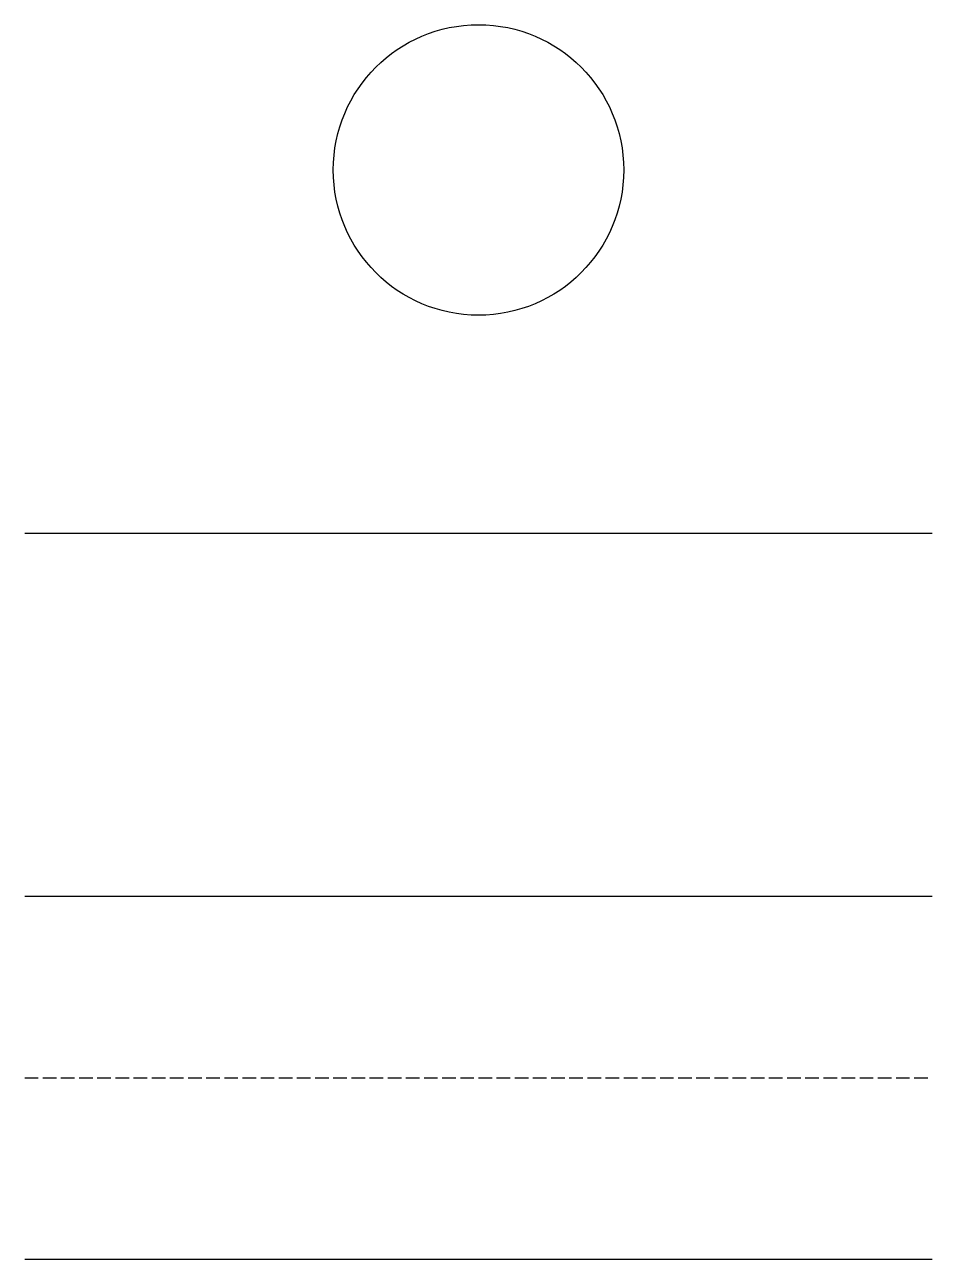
# Model space of a CAD drawing. Extents: x 0 to 50, y 0 to 68.
import ezdxf

# ---------------------------------------------------------------- set-up
doc = ezdxf.new("R2010")
doc.units = 0
doc.header["$MEASUREMENT"] = 0
doc.linetypes.add('TRAZOS', pattern=[1, 0.75, -0.25])
for name, color, linetype in [('BLOQUEADA', 5, 'CONTINUOUS'), ('COTAS', 3, 'CONTINUOUS'), ('EJES', 2, 'TRAZOS'), ('MUROS', 1, 'CONTINUOUS'), ('TEXTOS', 6, 'CONTINUOUS')]:
    doc.layers.add(name, color=color, linetype=linetype)

msp = doc.modelspace()

# ---------------------------------------------------------------- linework, layer by layer
at = {"layer": 'BLOQUEADA'}
msp.add_line((0, 40), (50, 40), dxfattribs=at)
at = {"layer": 'COTAS'}
msp.add_line((0, 20), (50, 20), dxfattribs=at)
at = {"layer": 'EJES'}
msp.add_line((0, 10), (50, 10), dxfattribs=at)
at = {"layer": 'MUROS'}
msp.add_line((0, 0), (50, 0), dxfattribs=at)
at = {"layer": 'TEXTOS'}
msp.add_circle((25, 60), 8, dxfattribs=at)

doc.saveas('drawing.dxf')
